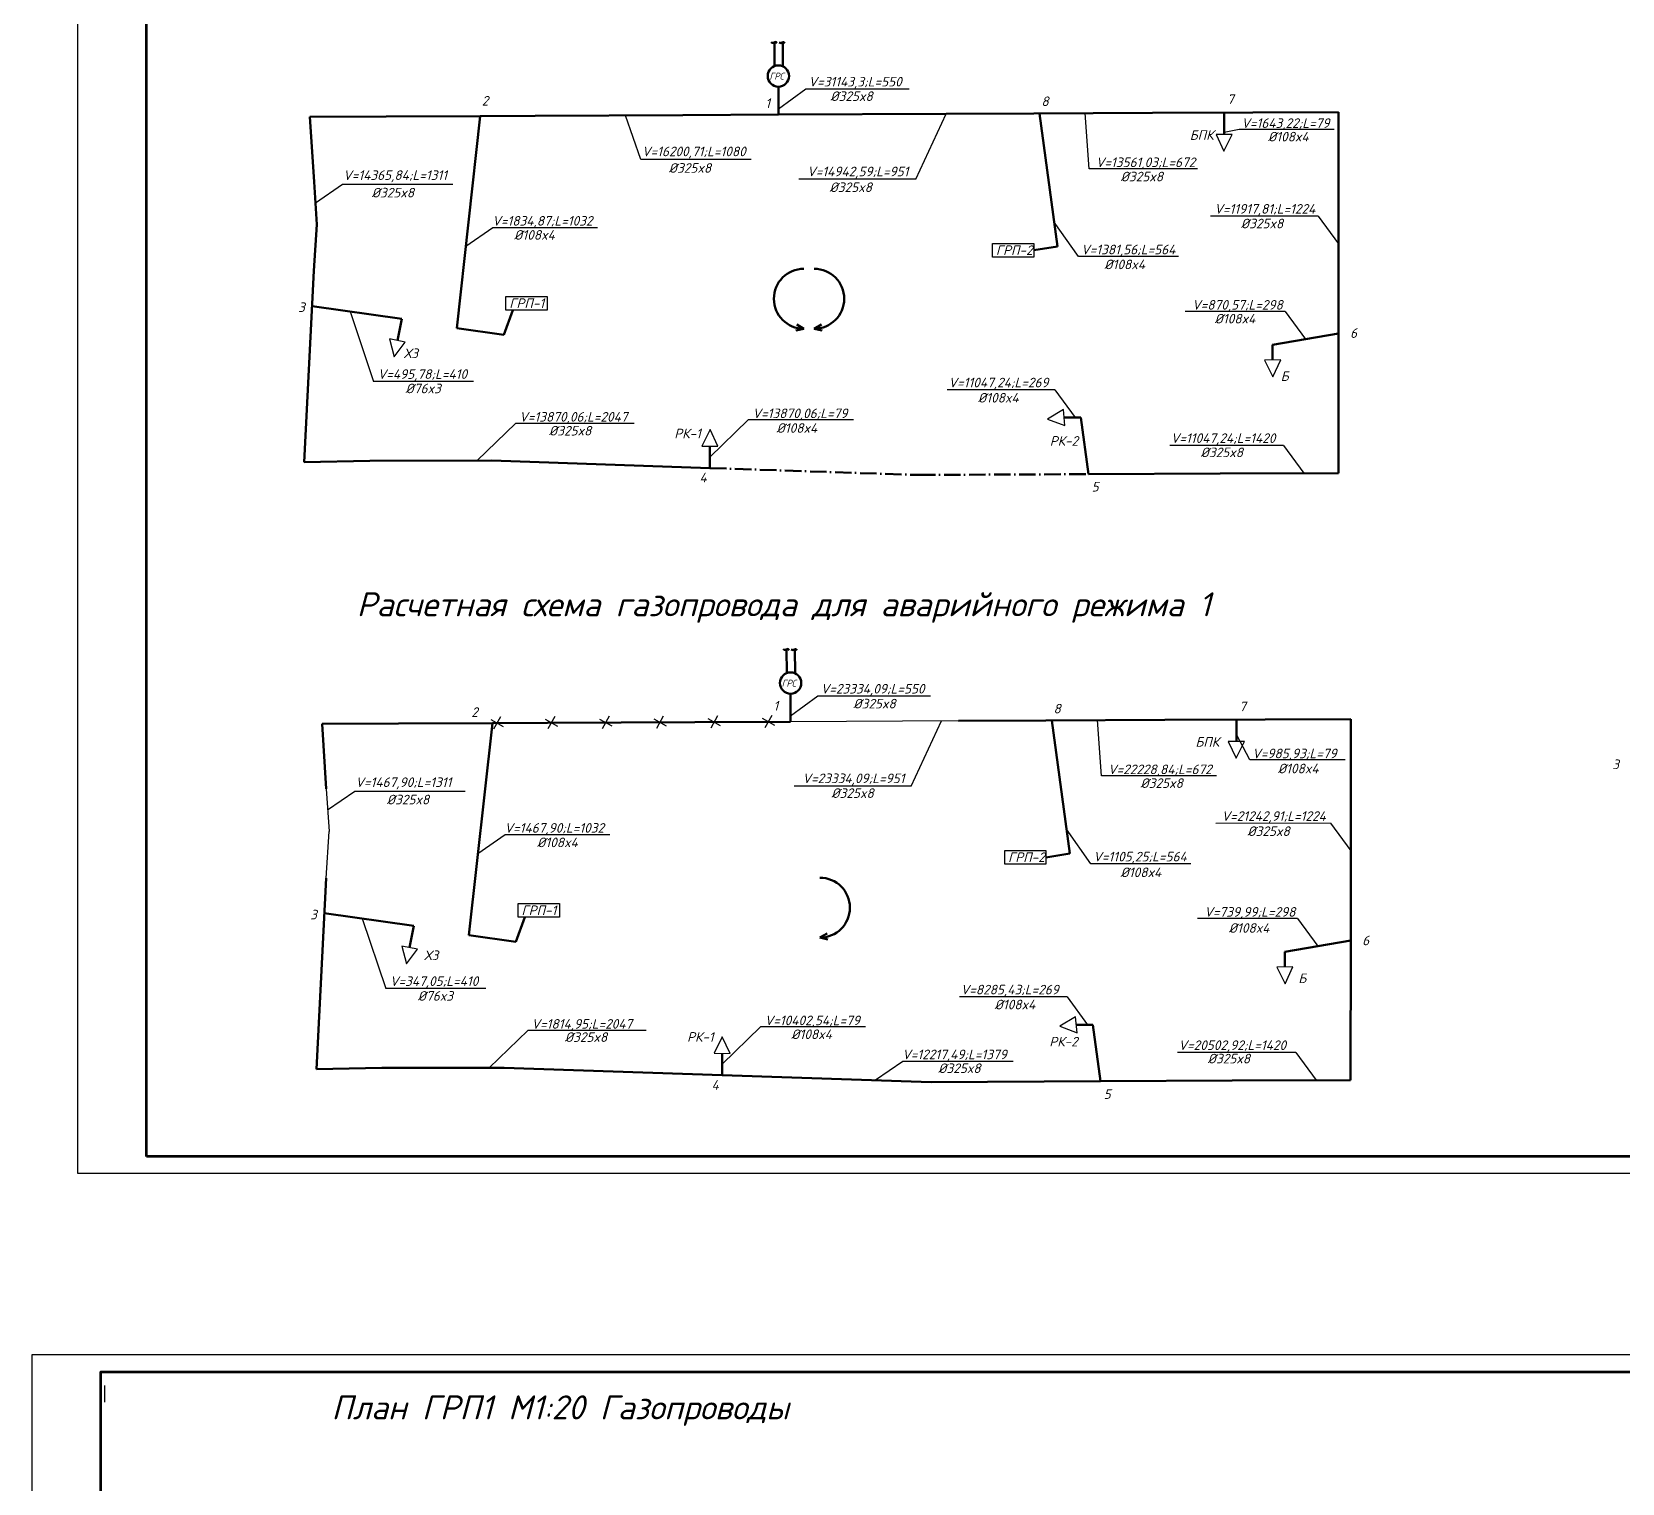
# Model space of a CAD drawing. Header units: millimetres. Extents: x -710977 to 10671, y -929782 to 89628.
# Drawn here: x 838.7 to 1302.1, y 3495.4 to 3918.5 of the extents above; entities that cross this region are included whole.
import ezdxf

# ---------------------------------------------------------------- set-up
doc = ezdxf.new("R2010")
doc.units = ezdxf.units.MM
doc.header["$LTSCALE"] = 0.4
doc.linetypes.add('ACAD_ISO10W100', pattern=[18, 12, -3, 0, -3])
doc.layers.add('А1', color=7, linetype='Continuous')
doc.layers.add('СхемаГидравлика', color=7, linetype='Continuous')
for name, color, linetype, lineweight in [('газ', 7, 'Continuous', 40), ('основной', 7, 'Continuous', 60), ('тп_кварт', 176, 'Continuous', 30)]:
    doc.layers.add(name, color=color, linetype=linetype, lineweight=lineweight)
doc.styles.add('OSNOVNOY', font='simplex.shx', dxfattribs={"oblique": 15, "height": 2.5})
doc.styles.add('текстовый', font='isocpeui.ttf', dxfattribs={"height": 5})

# ---------------------------------------------------------------- blocks, each defined once
blk = doc.blocks.new('*U51')
at = {"color": 2, "ltscale": 0.5}
for p, q in [((8.27, -1.05), (4.68, 0.99)), ((5.46, -1.83), (7.49, 1.77))]:
    blk.add_line(p, q, dxfattribs=at)
blk = doc.blocks.new('*U52')
at = {"layer": 'СхемаГидравлика', "color": 0, "linetype": 'ByBlock', "lineweight": -2, "transparency": 16777216, "rotation": 180.2691095519449}
for p in [(980.75, 3716.97), (996.56, 3717.05), (1012.37, 3717.12), (1028.18, 3717.19), (1044, 3717.27), (1059.81, 3717.34)]:
    blk.add_blockref('*U51', p, dxfattribs=at)

msp = doc.modelspace()

# ---------------------------------------------------------------- linework, layer by layer
at = {"color": 2, "ltscale": 0.5}
for p, q in [((1064.202, 3901.728), (1056.252, 3895.893)), ((1094.323, 3901.728), (1064.202, 3901.728)), ((1016.205, 3881.228), (1011.679, 3894.072)), ((1096.261, 3875.491), (1105.137, 3894.534)), ((1146.823, 3878.493), (1145.635, 3894.735)), ((1190.503, 3889.947), (1186.139, 3889.134)), ((1218.244, 3889.947), (1190.503, 3889.947)), ((1048.308, 3881.228), (1016.205, 3881.228)), ((1096.261, 3875.491), (1062.236, 3875.491)), ((1178.329, 3878.493), (1146.823, 3878.493)), ((929.242, 3873.976), (921.34, 3868.525)), ((961.38, 3873.976), (929.242, 3873.976)), ((973.037, 3861.288), (965.135, 3855.837)), ((1003.547, 3861.288), (973.037, 3861.288)), ((1143.734, 3852.914), (1136.649, 3862.996)), ((1213.533, 3864.718), (1182.212, 3864.718)), ((1213.533, 3864.718), (1219.482, 3856.624)), ((1172.865, 3852.914), (1143.734, 3852.914)), ((931.454, 3836.904), (938.268, 3816.525)), ((1203.922, 3836.947), (1174.79, 3836.947)), ((1203.922, 3836.947), (1209.87, 3828.853)), ((967.4, 3816.525), (938.268, 3816.525)), ((1136.812, 3814.087), (1105.426, 3814.087)), ((1136.812, 3814.087), (1142.76, 3805.994)), ((1036.282, 3794.465), (1047.488, 3805.318)), ((1078.089, 3805.318), (1047.488, 3805.318)), ((968.443, 3793.448), (979.648, 3804.301)), ((1014.186, 3804.301), (979.648, 3804.301)), ((1203.443, 3797.881), (1170.284, 3797.881)), ((1203.443, 3797.881), (1209.392, 3789.788)), ((1067.756, 3724.766), (1059.806, 3718.931)), ((1100.582, 3724.766), (1067.756, 3724.766)), ((1094.892, 3698.589), (1103.768, 3717.632)), ((1150.377, 3701.531), (1149.189, 3717.773)), ((1193.667, 3706.202), (1189.694, 3713.609)), ((1221.409, 3706.202), (1193.667, 3706.202)), ((1094.892, 3698.589), (1060.866, 3698.589)), ((1183.949, 3701.531), (1150.377, 3701.531)), ((932.796, 3697.015), (924.894, 3691.563)), ((964.934, 3697.015), (932.796, 3697.015)), ((1147.288, 3675.952), (1140.203, 3686.034)), ((1217.087, 3687.756), (1183.766, 3687.695)), ((1217.087, 3687.756), (1223.036, 3679.663)), ((976.591, 3684.327), (968.689, 3678.875)), ((1007.101, 3684.327), (976.591, 3684.327)), ((1176.419, 3675.952), (1147.288, 3675.952)), ((935.008, 3659.942), (941.822, 3639.564)), ((1207.476, 3659.985), (1178.344, 3659.985)), ((1207.476, 3659.985), (1213.424, 3651.891)), ((970.954, 3639.564), (941.822, 3639.564)), ((1140.366, 3637.125), (1108.98, 3637.125)), ((1140.366, 3637.125), (1146.315, 3629.032)), ((971.997, 3616.486), (983.202, 3627.34)), ((1017.74, 3627.34), (983.202, 3627.34)), ((1039.837, 3617.503), (1051.042, 3628.356)), ((1081.644, 3628.356), (1051.042, 3628.356)), ((1206.998, 3620.92), (1172.578, 3620.92)), ((1206.998, 3620.92), (1212.946, 3612.826)), ((1092.492, 3618.299), (1084.59, 3612.847)), ((1124.666, 3618.299), (1092.492, 3618.299))]:
    msp.add_line(p, q, dxfattribs=at)
at = {"lineweight": 25}
msp.add_line((859.977, 3518.995), (859.976, 3523.841), dxfattribs=at)
at = {"lineweight": -3}
msp.add_lwpolyline([(838.693, 2938.769), (1679.693, 2938.769), (1679.693, 3532.769), (838.693, 3532.769)], close=True, dxfattribs=at)
at = {"layer": 'А1'}
for p, q in [((852.127, 3585.644), (852.127, 4179.644)), ((1693.127, 3585.644), (852.127, 3585.644))]:
    msp.add_line(p, q, dxfattribs=at)
at = {"layer": 'газ', "lineweight": 50, "ltscale": 0.08}
for p, q in [((1063.666, 3831.909), (1061.583, 3833.113)), ((1066.689, 3831.909), (1068.771, 3833.113)), ((1063.666, 3831.909), (1061.322, 3831.366)), ((1066.689, 3831.909), (1069.032, 3831.366)), ((1068.352, 3654.401), (1070.434, 3655.605)), ((1068.352, 3654.401), (1070.695, 3653.858))]:
    msp.add_line(p, q, dxfattribs=at)
for centre, start, end in [((1063.666, 3840.645), 90, 270), ((1066.689, 3840.645), 270, 90), ((1068.352, 3663.137), 270, 90)]:
    msp.add_arc(centre, 8.736, start, end, dxfattribs=at)
at = {"layer": 'основной'}
for p, q in [((872.127, 3590.644), (872.127, 4174.644)), ((1688.127, 3590.644), (872.127, 3590.644))]:
    msp.add_line(p, q, dxfattribs=at)
msp.add_lwpolyline([(858.693, 2943.769), (1674.693, 2943.769), (1674.693, 3527.769), (858.693, 3527.769)], close=True, dxfattribs=at)
at = {"layer": 'СхемаГидравлика', "color": 90, "lineweight": 50}
for p, q in [((1055.141, 3908.465), (1055.065, 3915.438)), ((1057.567, 3908.379), (1057.499, 3915.443)), ((1056.252, 3902.466), (1056.252, 3894.304)), ((941.991, 3893.767), (919.736, 3893.663)), ((919.736, 3893.663), (920.938, 3874.758)), ((969.338, 3893.896), (941.991, 3893.767)), ((962.513, 3832.093), (969.338, 3893.896)), ((985.386, 3893.971), (969.338, 3893.896)), ((1028.363, 3894.173), (985.386, 3893.971)), ((1056.252, 3894.304), (1028.363, 3894.173)), ((1105.137, 3894.534), (1056.252, 3894.304)), ((1105.137, 3894.534), (1130.659, 3894.654)), ((1165.266, 3894.816), (1130.659, 3894.654)), ((1137.61, 3855.89), (1132.364, 3894.662)), ((1194.531, 3894.954), (1165.266, 3894.816)), ((1219.506, 3895.059), (1194.531, 3894.954)), ((1219.482, 3856.624), (1219.506, 3895.071)), ((920.938, 3874.758), (921.742, 3862.293)), ((920.868, 3848.738), (921.742, 3862.293)), ((1219.482, 3856.624), (1219.465, 3830.524)), ((918.055, 3792.992), (920.868, 3848.738)), ((946.49, 3834.77), (920.35, 3838.479)), ((976.206, 3830.15), (978.818, 3837.299)), ((946.49, 3834.77), (945.223, 3828.472)), ((976.206, 3830.15), (962.513, 3832.093)), ((1200.275, 3827.182), (1219.465, 3830.524)), ((1219.441, 3789.834), (1219.465, 3830.524)), ((1200.275, 3827.182), (1200.275, 3822.768)), ((1144.361, 3805.994), (1139.515, 3805.994)), ((1146.592, 3789.501), (1144.361, 3805.994)), ((937.169, 3793.382), (918.055, 3792.992)), ((972.767, 3793.457), (937.169, 3793.382)), ((1036.282, 3791.285), (972.767, 3793.457)), ((1146.592, 3789.501), (1184.959, 3789.676)), ((1184.959, 3789.676), (1219.441, 3789.834))]:
    msp.add_line(p, q, dxfattribs=at)
at = {"layer": 'СхемаГидравлика', "color": 3, "lineweight": 50}
msp.add_line((1137.61, 3855.89), (1130.663, 3854.764), dxfattribs=at)
at = {"layer": 'СхемаГидравлика', "color": 4, "lineweight": 50}
for p, q in [((1058.695, 3731.503), (1058.619, 3738.477)), ((1061.121, 3731.417), (1061.053, 3738.481)), ((1059.806, 3725.504), (1059.806, 3717.342)), ((945.545, 3716.806), (923.29, 3716.701)), ((972.892, 3716.934), (945.545, 3716.806)), ((966.067, 3655.131), (972.892, 3716.934)), ((1108.691, 3717.572), (1134.213, 3717.692)), ((1168.82, 3717.854), (1134.213, 3717.692)), ((1141.164, 3678.928), (1135.918, 3717.7)), ((1198.085, 3717.992), (1168.82, 3717.854)), ((1223.06, 3718.098), (1198.085, 3717.992)), ((1223.036, 3679.663), (1223.06, 3718.109)), ((923.29, 3716.701), (924.492, 3697.796)), ((1141.164, 3678.928), (1134.218, 3677.802)), ((1223.036, 3679.663), (1223.019, 3653.562)), ((921.609, 3616.03), (924.422, 3671.776)), ((950.045, 3657.809), (923.904, 3661.518)), ((950.045, 3657.809), (948.777, 3651.511)), ((979.76, 3653.188), (982.372, 3660.337)), ((979.76, 3653.188), (966.067, 3655.131)), ((1203.829, 3650.221), (1223.019, 3653.562)), ((1222.996, 3612.872), (1223.019, 3653.562)), ((1203.829, 3650.221), (1203.829, 3645.806)), ((1147.915, 3629.032), (1143.069, 3629.032)), ((1150.146, 3612.539), (1147.915, 3629.032)), ((940.723, 3616.42), (921.609, 3616.03)), ((976.321, 3616.496), (940.723, 3616.42)), ((1039.837, 3614.324), (976.321, 3616.496)), ((1150.146, 3612.539), (1188.513, 3612.715)), ((1188.513, 3612.715), (1222.996, 3612.872))]:
    msp.add_line(p, q, dxfattribs=at)
at = {"layer": 'СхемаГидравлика', "color": 4, "lineweight": 30}
for p, q in [((1108.691, 3717.572), (1059.806, 3717.342)), ((924.492, 3697.796), (925.296, 3685.331)), ((924.422, 3671.776), (925.296, 3685.331))]:
    msp.add_line(p, q, dxfattribs=at)
at = {"layer": 'СхемаГидравлика', "color": 90, "lineweight": 30}
for points in [[(1183.8, 3888.542), (1186.081, 3883.684), (1188.479, 3888.51)], [(1183.8, 3888.542), (1186.081, 3883.684), (1188.479, 3888.51)], [(942.925, 3828.912), (944.287, 3823.721), (947.521, 3828.032)], [(942.925, 3828.912), (944.287, 3823.721), (947.521, 3828.032)], [(1197.936, 3822.721), (1200.346, 3817.926), (1202.614, 3822.815)], [(1197.936, 3822.721), (1200.346, 3817.926), (1202.614, 3822.815)], [(1139.294, 3808.323), (1134.692, 3805.562), (1139.736, 3803.665)], [(1139.294, 3808.323), (1134.692, 3805.562), (1139.736, 3803.665)], [(1038.622, 3797.633), (1036.33, 3802.486), (1033.943, 3797.654)], [(1038.622, 3797.633), (1036.33, 3802.486), (1033.943, 3797.654)], [(1187.354, 3711.581), (1189.635, 3706.723), (1192.033, 3711.549)], [(1187.354, 3711.581), (1189.635, 3706.723), (1192.033, 3711.549)], [(946.48, 3651.951), (947.841, 3646.76), (951.075, 3651.071)], [(946.48, 3651.951), (947.841, 3646.76), (951.075, 3651.071)], [(1201.49, 3645.76), (1203.9, 3640.964), (1206.168, 3645.853)], [(1201.49, 3645.76), (1203.9, 3640.964), (1206.168, 3645.853)], [(1142.848, 3631.361), (1138.246, 3628.6), (1143.291, 3626.703)], [(1142.848, 3631.361), (1138.246, 3628.6), (1143.291, 3626.703)], [(1042.176, 3620.671), (1039.884, 3625.524), (1037.497, 3620.693)], [(1042.176, 3620.671), (1039.884, 3625.524), (1037.497, 3620.693)]]:
    msp.add_lwpolyline(points, close=True, dxfattribs=at)
at = {"layer": 'СхемаГидравлика', "ltscale": 0.8}
for points in [[(1118.663, 3856.764), (1130.663, 3856.764), (1130.663, 3852.764), (1118.663, 3852.764)], [(976.859, 3841.299), (988.859, 3841.299), (988.859, 3837.299), (976.859, 3837.299)], [(1122.218, 3679.802), (1134.218, 3679.802), (1134.218, 3675.802), (1122.218, 3675.802)], [(980.414, 3664.337), (992.414, 3664.337), (992.414, 3660.337), (980.414, 3660.337)]]:
    msp.add_lwpolyline(points, close=True, dxfattribs=at)
at = {"layer": 'СхемаГидравлика', "color": 90, "linetype": 'ACAD_ISO10W100', "lineweight": 50}
msp.add_lwpolyline([(1036.282, 3791.285), (1097.213, 3789.276), (1146.592, 3789.501)], dxfattribs=at)
at = {"layer": 'СхемаГидравлика', "color": 4, "lineweight": 50}
for points in [[(1059.806, 3717.342), (1031.917, 3717.211), (988.94, 3717.009), (972.892, 3716.934)], [(1039.837, 3614.324), (1100.767, 3612.314), (1150.146, 3612.539)]]:
    msp.add_lwpolyline(points, dxfattribs=at)
at = {"layer": 'СхемаГидравлика', "color": 90, "lineweight": 50}
msp.add_circle((1056.252, 3905.568), 3.103, dxfattribs=at)
at = {"layer": 'СхемаГидравлика', "color": 4, "lineweight": 50}
msp.add_circle((1059.806, 3728.607), 3.103, dxfattribs=at)
at = {"layer": 'СхемаГидравлика', "color": 90, "lineweight": 50}
for points in [[(1055.813, 3915.165), (1055.298, 3915.523), (1054.648, 3915.228), (1054.106, 3915.423)], [(1058.169, 3915.128), (1057.653, 3915.486), (1057.003, 3915.191), (1056.462, 3915.386)]]:
    msp.add_spline(points, degree=3, dxfattribs=at)
at = {"layer": 'СхемаГидравлика', "color": 4, "lineweight": 50}
for points in [[(1059.367, 3738.203), (1058.852, 3738.562), (1058.202, 3738.267), (1057.661, 3738.462)], [(1061.723, 3738.166), (1061.207, 3738.525), (1060.557, 3738.23), (1060.016, 3738.425)]]:
    msp.add_spline(points, degree=3, dxfattribs=at)
at = {"layer": 'тп_кварт', "color": 90, "lineweight": 50}
for p, q in [((1186.139, 3888.526), (1186.139, 3894.885)), ((1036.282, 3797.644), (1036.282, 3791.285))]:
    msp.add_line(p, q, dxfattribs=at)
at = {"layer": 'тп_кварт', "color": 4, "lineweight": 50}
for p, q in [((1189.694, 3711.565), (1189.694, 3717.923)), ((1039.837, 3620.682), (1039.837, 3614.324))]:
    msp.add_line(p, q, dxfattribs=at)

# ---------------------------------------------------------------- block references
at = {"layer": 'СхемаГидравлика'}
msp.add_blockref('*U52', (0, 0), dxfattribs=at)

# ---------------------------------------------------------------- texts
at = {"color": 2, "ltscale": 0.5, "char_height": 2.8, "attachment_point": 1}
for s, width, gutter_width, insert in [('{\\fISOCPEUR|b0|i1|c0|p34;V=31\\fISOCPEUR|b0|i1|c204|p34;143\\fISOCPEUR|b0|i1|c0|p34;,\\fISOCPEUR|b0|i1|c204|p34;3\\fISOCPEUR|b0|i1|c0|p34;;L=5\\fISOCPEUR|b0|i1|c204|p34;5\\fISOCPEUR|b0|i1|c0|p34;0}', 26.28901, 12, (1065.026, 3905.321)), ('{\\fISOCPEUR|b0|i1|c204|p34;2}', 2.19383, 10, (969.831, 3899.762)), ('{\\fISOCPEUR|b0|i1|c204|p34;1}', 2.19383, 10, (1052.433, 3899.047)), ('{\\fISOCPEUR|b0|i1|c0|p34;%%C325x8}', 19.34513, 12, (1071.38, 3901.089)), ('{\\fISOCPEUR|b0|i1|c204|p34;8}', 2.19383, 10, (1132.89, 3899.601)), ('{\\fISOCPEUR|b0|i1|c204|p34;7}', 2.19383, 10, (1187.012, 3900.256)), ('{\\fISOCPEUR|b0|i1|c0|p34;V=1643,22;L=\\fISOCPEUR|b0|i1|c204|p34;79}', 26.28901, 12, (1191.155, 3893.238)), ('{\\fISOCPEUR|b0|i1|c204|p34;БПК}', 5.98474, 10, (1176.115, 3889.759)), ('{\\fISOCPEUR|b0|i1|c0|p34;%%C108x4}', 19.34513, 12, (1198.908, 3889.293)), ('{\\fISOCPEUR|b0|i1|c0|p34;V=\\fISOCPEUR|b0|i1|c204|p34;16200,71;\\fISOCPEUR|b0|i1|c0|p34;L=\\fISOCPEUR|b0|i1|c204|p34;1080\\fISOCPEUR|b0|i1|c0|p34; }', 26.28901, 12, (1016.489, 3884.984)), ('{\\fISOCPEUR|b0|i1|c0|p34;%%C325x8}', 19.34513, 12, (1024.287, 3880.167)), ('{\\fISOCPEUR|b0|i1|c0|p34;V=\\fISOCPEUR|b0|i1|c204|p34;14942\\fISOCPEUR|b0|i1|c0|p34;,\\fISOCPEUR|b0|i1|c204|p34;59\\fISOCPEUR|b0|i1|c0|p34;;L=\\fISOCPEUR|b0|i1|c204|p34;951}', 26.28901, 12, (1064.625, 3879.145)), ('{\\fISOCPEUR|b0|i1|c0|p34;V=13561,03;L=\\fISOCPEUR|b0|i1|c204|p34;672}', 26.28901, 12, (1148.745, 3881.821)), ('{\\fISOCPEUR|b0|i1|c0|p34;V=\\fISOCPEUR|b0|i1|c204|p34;14365,84;\\fISOCPEUR|b0|i1|c0|p34;L=\\fISOCPEUR|b0|i1|c204|p34;1311\\fISOCPEUR|b0|i1|c0|p34; }', 26.28901, 12, (929.427, 3878.069)), ('{\\fISOCPEUR|b0|i1|c0|p34;%%C325x8}', 19.34513, 12, (1071.145, 3874.547)), ('{\\fISOCPEUR|b0|i1|c0|p34;%%C325x8}', 19.34513, 12, (1155.966, 3877.657)), ('{\\fISOCPEUR|b0|i1|c0|p34;%%C325x8}', 19.34513, 12, (937.719, 3872.967)), ('{\\fISOCPEUR|b0|i1|c0|p34;V=11917,81;L=\\fISOCPEUR|b0|i1|c204|p34;1224}', 26.28901, 12, (1183.283, 3868.245)), ('{\\fISOCPEUR|b0|i1|c0|p34;V=\\fISOCPEUR|b0|i1|c204|p34;1834,87;\\fISOCPEUR|b0|i1|c0|p34;L=\\fISOCPEUR|b0|i1|c204|p34;1032\\fISOCPEUR|b0|i1|c0|p34; }', 26.28901, 12, (972.872, 3864.754)), ('{\\fISOCPEUR|b0|i1|c0|p34;%%C108x4}', 19.34513, 12, (979.225, 3860.65)), ('{\\fISOCPEUR|b0|i1|c0|p34;%%C325x8}', 19.34513, 12, (1190.995, 3863.974)), ('{\\fISOCPEUR|b0|i1|c204|p34;ГРП-2}', 5.98474, 10, (1119.636, 3856.21)), ('{\\fISOCPEUR|b0|i1|c0|p34;V=1\\fISOCPEUR|b0|i1|c204|p34;381\\fISOCPEUR|b0|i1|c0|p34;,\\fISOCPEUR|b0|i1|c204|p34;56\\fISOCPEUR|b0|i1|c0|p34;;L=\\fISOCPEUR|b0|i1|c204|p34;564}', 26.28901, 12, (1144.455, 3856.389)), ('{\\fISOCPEUR|b0|i1|c0|p34;%%C108x4}', 19.34513, 12, (1151.215, 3852.055)), ('{\\fISOCPEUR|b0|i1|c204|p34;3}', 2.19383, 10, (916.287, 3839.565)), ('{\\fISOCPEUR|b0|i1|c204|p34;ГРП-1}', 5.98474, 10, (977.832, 3840.745)), ('{\\fISOCPEUR|b0|i1|c0|p34;V=870,57;L=\\fISOCPEUR|b0|i1|c204|p34;298}', 26.28901, 12, (1176.806, 3840.267)), ('{\\fISOCPEUR|b0|i1|c0|p34;%%C108x4}', 19.34513, 12, (1183.356, 3836.236)), ('{\\fISOCPEUR|b0|i1|c204|p34;6}', 2.19383, 10, (1222.839, 3832.031)), ('{\\fISOCPEUR|b0|i1|c204|p34;ХЗ}', 5.98474, 10, (947.106, 3826.14)), ('{\\fISOCPEUR|b0|i1|c0|p34;V=\\fISOCPEUR|b0|i1|c204|p34;495,78;\\fISOCPEUR|b0|i1|c0|p34;L=\\fISOCPEUR|b0|i1|c204|p34;410\\fISOCPEUR|b0|i1|c0|p34; }', 26.28901, 12, (939.484, 3820.085)), ('{\\fISOCPEUR|b0|i1|c204|p34;Б}', 2.19383, 10, (1202.614, 3819.48)), ('{\\fISOCPEUR|b0|i1|c0|p34;%%C76x3}', 19.34513, 12, (947.587, 3815.895)), ('\\pt5.6;{\\fISOCPEUR|b0|i1|c0|p34;V=\\fISOCPEUR|b0|i1|c204|p34;11047,24;\\fISOCPEUR|b0|i1|c0|p34;L=\\fISOCPEUR|b0|i1|c204|p34;269\\fISOCPEUR|b0|i1|c0|p34; }', 26.28901, 12, (1105.808, 3817.618)), ('{\\fISOCPEUR|b0|i1|c0|p34;%%C108x4}', 19.34513, 12, (1114.397, 3813.182)), ('{\\fISOCPEUR|b0|i1|c0|p34;V=\\fISOCPEUR|b0|i1|c204|p34;13870,06;\\fISOCPEUR|b0|i1|c0|p34;L=\\fISOCPEUR|b0|i1|c204|p34;2047}', 32.77021, 12, (980.736, 3807.622)), ('{\\fISOCPEUR|b0|i1|c0|p34;V=\\fISOCPEUR|b0|i1|c204|p34;13870,06;\\fISOCPEUR|b0|i1|c0|p34;L=\\fISOCPEUR|b0|i1|c204|p34;79}', 28.35018, 12, (1048.695, 3808.639)), ('{\\fISOCPEUR|b0|i1|c0|p34;%%C325x8}', 19.34513, 12, (989.374, 3803.579)), ('{\\fISOCPEUR|b0|i1|c204|p34;РК-1}', 5.98474, 10, (1025.906, 3802.762)), ('{\\fISOCPEUR|b0|i1|c0|p34;%%C108x4}', 19.34513, 12, (1055.696, 3804.362)), ('{\\fISOCPEUR|b0|i1|c204|p34;РК-2}', 4.50038, 10, (1135.334, 3800.598)), ('\\pt5.6;{\\fISOCPEUR|b0|i1|c0|p34;V=11047,24;L=\\fISOCPEUR|b0|i1|c204|p34;1420\\fISOCPEUR|b0|i1|c0|p34; }', 26.28901, 12, (1170.587, 3801.407)), ('{\\fISOCPEUR|b0|i1|c0|p34;%%C325x8}', 19.34513, 12, (1179.272, 3797.264)), ('{\\fISOCPEUR|b0|i1|c204|p34;4}', 2.19383, 10, (1033.246, 3789.923)), ('{\\fISOCPEUR|b0|i1|c204|p34;5}', 2.19383, 10, (1147.526, 3787.249)), ('{\\fISOCPEUR|b0|i1|c0|p34;V=\\fISOCPEUR|b0|i1|c204|p34;23334,09\\fISOCPEUR|b0|i1|c0|p34;;L=5\\fISOCPEUR|b0|i1|c204|p34;5\\fISOCPEUR|b0|i1|c0|p34;0}', 26.28901, 12, (1068.581, 3728.359)), ('{\\fISOCPEUR|b0|i1|c204|p34;2}', 2.19383, 10, (966.757, 3721.544)), ('{\\fISOCPEUR|b0|i1|c204|p34;1}', 2.19383, 10, (1054.797, 3723.391)), ('{\\fISOCPEUR|b0|i1|c0|p34;%%C325x8}', 19.34513, 12, (1078.077, 3724.013)), ('{\\fISOCPEUR|b0|i1|c204|p34;8}', 2.19383, 10, (1136.418, 3722.549)), ('{\\fISOCPEUR|b0|i1|c204|p34;7}', 2.19383, 10, (1190.541, 3723.205)), ('{\\fISOCPEUR|b0|i1|c204|p34;БПК}', 5.98474, 10, (1177.777, 3712.853)), ('{\\fISOCPEUR|b0|i1|c0|p34;V=\\fISOCPEUR|b0|i1|c204|p34;985,93\\fISOCPEUR|b0|i1|c0|p34;;L=\\fISOCPEUR|b0|i1|c204|p34;79}', 26.28901, 12, (1194.319, 3709.493)), ('{\\fISOCPEUR|b0|i1|c0|p34;V=\\fISOCPEUR|b0|i1|c204|p34;22228,84\\fISOCPEUR|b0|i1|c0|p34;;L=\\fISOCPEUR|b0|i1|c204|p34;672}', 26.28901, 12, (1152.3, 3704.86)), ('{\\fISOCPEUR|b0|i1|c0|p34;%%C108x4}', 19.34513, 12, (1201.783, 3705.099)), ('{\\fISOCPEUR|b0|i1|c204|p34;3}', 2.19383, 10, (1299.239, 3706.326)), ('{\\fISOCPEUR|b0|i1|c0|p34;V=\\fISOCPEUR|b0|i1|c204|p34;1467,90;\\fISOCPEUR|b0|i1|c0|p34;L=\\fISOCPEUR|b0|i1|c204|p34;1311\\fISOCPEUR|b0|i1|c0|p34; }', 26.28901, 12, (932.981, 3701.108)), ('{\\fISOCPEUR|b0|i1|c0|p34;V=\\fISOCPEUR|b0|i1|c204|p34;23334,09\\fISOCPEUR|b0|i1|c0|p34;;L=\\fISOCPEUR|b0|i1|c204|p34;951}', 26.28901, 12, (1063.256, 3702.243)), ('{\\fISOCPEUR|b0|i1|c0|p34;%%C325x8}', 19.34513, 12, (1161.748, 3700.846)), ('{\\fISOCPEUR|b0|i1|c0|p34;%%C325x8}', 19.34513, 12, (942.127, 3696.048)), ('{\\fISOCPEUR|b0|i1|c0|p34;%%C325x8}', 19.34513, 12, (1071.674, 3697.934)), ('{\\fISOCPEUR|b0|i1|c0|p34;V=\\fISOCPEUR|b0|i1|c204|p34;21242,91\\fISOCPEUR|b0|i1|c0|p34;;L=\\fISOCPEUR|b0|i1|c204|p34;1224}', 26.28901, 12, (1185.389, 3691.242)), ('{\\fISOCPEUR|b0|i1|c0|p34;V=\\fISOCPEUR|b0|i1|c204|p34;1467,90;\\fISOCPEUR|b0|i1|c0|p34;L=\\fISOCPEUR|b0|i1|c204|p34;1032\\fISOCPEUR|b0|i1|c0|p34; }', 26.28901, 12, (976.426, 3687.792)), ('{\\fISOCPEUR|b0|i1|c0|p34;%%C325x8}', 19.34513, 12, (1192.894, 3686.837)), ('{\\fISOCPEUR|b0|i1|c0|p34;%%C108x4}', 19.34513, 12, (985.922, 3683.573)), ('{\\fISOCPEUR|b0|i1|c204|p34;ГРП-2}', 5.98474, 10, (1123.19, 3679.249)), ('{\\fISOCPEUR|b0|i1|c0|p34;V=\\fISOCPEUR|b0|i1|c204|p34;1105,25\\fISOCPEUR|b0|i1|c0|p34;;L=\\fISOCPEUR|b0|i1|c204|p34;564}', 26.28901, 12, (1148.009, 3679.427)), ('{\\fISOCPEUR|b0|i1|c0|p34;%%C108x4}', 19.34513, 12, (1155.949, 3674.843)), ('{\\fISOCPEUR|b0|i1|c204|p34;3}', 2.19383, 10, (919.815, 3662.514)), ('{\\fISOCPEUR|b0|i1|c204|p34;ГРП-1}', 5.98474, 10, (981.386, 3663.783)), ('{\\fISOCPEUR|b0|i1|c0|p34;V=\\fISOCPEUR|b0|i1|c204|p34;739,99\\fISOCPEUR|b0|i1|c0|p34;;L=\\fISOCPEUR|b0|i1|c204|p34;298}', 26.28901, 12, (1180.36, 3663.306)), ('{\\fISOCPEUR|b0|i1|c0|p34;%%C108x4}', 19.34513, 12, (1187.479, 3658.614)), ('{\\fISOCPEUR|b0|i1|c204|p34;6}', 2.19383, 10, (1226.368, 3654.98)), ('{\\fISOCPEUR|b0|i1|c204|p34;ХЗ}', 5.98474, 10, (953.035, 3650.657)), ('{\\fISOCPEUR|b0|i1|c0|p34;V=\\fISOCPEUR|b0|i1|c204|p34;347,05;\\fISOCPEUR|b0|i1|c0|p34;L=\\fISOCPEUR|b0|i1|c204|p34;410\\fISOCPEUR|b0|i1|c0|p34; }', 26.28901, 12, (943.038, 3643.124)), ('{\\fISOCPEUR|b0|i1|c204|p34;Б}', 2.19383, 10, (1207.752, 3643.95)), ('{\\fISOCPEUR|b0|i1|c0|p34;%%C76x3}', 19.34513, 12, (951.153, 3638.81)), ('\\pt5.6;{\\fISOCPEUR|b0|i1|c0|p34;V=\\fISOCPEUR|b0|i1|c204|p34;8285,43;\\fISOCPEUR|b0|i1|c0|p34;L=\\fISOCPEUR|b0|i1|c204|p34;269\\fISOCPEUR|b0|i1|c0|p34; }', 26.28901, 12, (1109.362, 3640.656)), ('{\\fISOCPEUR|b0|i1|c0|p34;%%C108x4}', 19.34513, 12, (1119.244, 3636.3)), ('{\\fISOCPEUR|b0|i1|c0|p34;V=\\fISOCPEUR|b0|i1|c204|p34;1814,95;\\fISOCPEUR|b0|i1|c0|p34;L=\\fISOCPEUR|b0|i1|c204|p34;2047}', 32.77021, 12, (984.29, 3630.66)), ('{\\fISOCPEUR|b0|i1|c0|p34;V=\\fISOCPEUR|b0|i1|c204|p34;10402,54;\\fISOCPEUR|b0|i1|c0|p34;L=\\fISOCPEUR|b0|i1|c204|p34;79}', 28.35018, 12, (1052.249, 3631.677)), ('{\\fISOCPEUR|b0|i1|c0|p34;%%C325x8}', 19.34513, 12, (994.005, 3626.812)), ('{\\fISOCPEUR|b0|i1|c204|p34;РК-1}', 5.98474, 10, (1029.638, 3626.857)), ('{\\fISOCPEUR|b0|i1|c0|p34;%%C108x4}', 19.34513, 12, (1059.984, 3627.637)), ('{\\fISOCPEUR|b0|i1|c204|p34;РК-2}', 4.50038, 10, (1135.193, 3625.483)), ('\\pt5.6;{\\fISOCPEUR|b0|i1|c0|p34;V=\\fISOCPEUR|b0|i1|c204|p34;20502,92\\fISOCPEUR|b0|i1|c0|p34;;L=\\fISOCPEUR|b0|i1|c204|p34;1420\\fISOCPEUR|b0|i1|c0|p34; }', 26.28901, 12, (1172.827, 3624.455)), ('{\\fISOCPEUR|b0|i1|c0|p34;V=\\fISOCPEUR|b0|i1|c204|p34;12217,49;\\fISOCPEUR|b0|i1|c0|p34;L=\\fISOCPEUR|b0|i1|c204|p34;1379\\fISOCPEUR|b0|i1|c0|p34; }', 26.28901, 12, (1092.327, 3621.764)), ('{\\fISOCPEUR|b0|i1|c0|p34;%%C325x8}', 19.34513, 12, (1181.338, 3620.544)), ('{\\fISOCPEUR|b0|i1|c0|p34;%%C325x8}', 19.34513, 12, (1102.813, 3617.735)), ('{\\fISOCPEUR|b0|i1|c204|p34;4}', 2.19383, 10, (1036.775, 3612.872)), ('{\\fISOCPEUR|b0|i1|c204|p34;5}', 2.19383, 10, (1151.055, 3610.197))]:
    msp.add_mtext_dynamic_manual_height_columns(s, width=width, gutter_width=gutter_width, heights=[0], dxfattribs=dict(at, insert=insert))
at = {"color": 7, "lineweight": 25, "insert": (933.37, 3755.075), "char_height": 7, "width": 289.1559, "attachment_point": 1, "style": 'текстовый'}
msp.add_mtext('{\\fISOCPEUR|b0|i1|c204|p34;Расчетная схема газопровода для аварийного режима 1}', dxfattribs=at)
at = {"layer": 'газ', "color": 2, "lineweight": 50, "ltscale": 0.08, "insert": (926.015, 3520.975), "char_height": 7, "attachment_point": 1, "style": 'текстовый'}
msp.add_mtext_dynamic_manual_height_columns('{\\C0;План ГРП1 М1:20 Газопроводы}', width=201.98828, gutter_width=943.877, heights=[0], dxfattribs=at)
at = {"layer": 'СхемаГидравлика', "color": 90, "lineweight": 50, "style": 'OSNOVNOY', "oblique": 15, "width": 0.9}
msp.add_text('ГРС', height=2, rotation=0.20178, dxfattribs=at).set_placement((1053.667, 3904.527))
at = {"layer": 'СхемаГидравлика', "color": 4, "lineweight": 50, "style": 'OSNOVNOY', "oblique": 15, "width": 0.9}
msp.add_text('ГРС', height=2, rotation=0.20178, dxfattribs=at).set_placement((1057.221, 3727.565))

doc.saveas('drawing.dxf')
